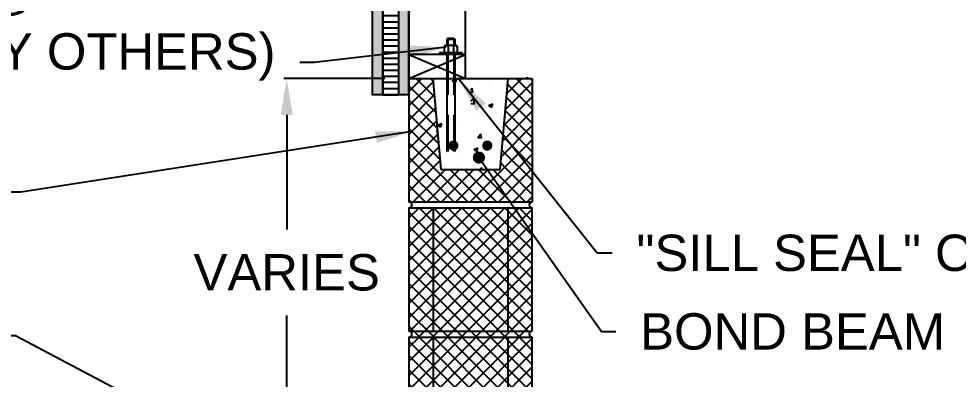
# Model space of a CAD drawing. Header units: inches. Extents: x -1316 to 22433, y -200 to 8737.
# Drawn here: x 10.6 to 68.7, y -135.7 to -113.4 of the extents above; entities that cross this region are included whole.
import ezdxf

# ---------------------------------------------------------------- set-up
doc = ezdxf.new("R2010")
doc.units = ezdxf.units.IN
doc.header["$LTSCALE"] = 10
doc.header["$MEASUREMENT"] = 0
doc.header["$PDMODE"] = 34
doc.header["$PDSIZE"] = 18
doc.linetypes.add('HIDDEN', pattern=[0.375, 0.25, -0.125])
doc.layers.get('0').update_dxf_attribs({"linetype": 'CONTINUOUS'})
doc.layers.get('DefPoints').update_dxf_attribs({"linetype": 'CONTINUOUS'})
for name, color, linetype in [('S-DIMS', 4, 'CONTINUOUS'), ('S-HATCH', 5, 'CONTINUOUS'), ('S-HDWR', 104, 'CONTINUOUS'), ('S-TXT', 222, 'CONTINUOUS'), ('S-WALL', 6, 'CONTINUOUS')]:
    doc.layers.add(name, color=color, linetype=linetype)
doc.styles.add('style1', font='arial.ttf')
doc.dimstyles.new('1-2', dxfattribs={"dimtxt": 2.25, "dimasz": 2.25, "dimexe": 0.18, "dimexo": 1.5, "dimgap": 1.5, "dimtad": 0, "dimdec": 4, "dimrnd": 0.0625, "dimzin": 0, "dimdsep": 46, "dimlunit": 4, "dimtxsty": 'style1', "dimcen": 0.09, "dimazin": 0, "dimtfac": 1, "dimtdec": 4, "dimtofl": 0, "dimtmove": 0, "dimatfit": 0, "dimfxl": 1, "dimtolj": 1, "dimtzin": 0, "dimarcsym": 0})
pattern_1 = [(90, (1319.4375, 2e-13), (-0.25, 2e-17), []), (135, (1319.4375, 2e-13), (-0.5, -0.5), [0.3535534, -0.7071077])]

# ---------------------------------------------------------------- blocks, each defined once
blk = doc.blocks.new('WALL')
at = {"layer": 'S-HATCH'}
h = blk.add_hatch(dxfattribs=at)
h.set_pattern_fill('ANSI31', color=256, scale=3, angle=135, style=0)
h.set_pattern_definition([(180, (1319.4375, 2e-13), (-6e-17, -0.375), [])])
h.paths.add_polyline_path([(-0.625, 95), (-1.625, 95), (-1.625, -1), (-0.625, -1)])
h = blk.add_hatch(dxfattribs=at)
h.set_pattern_fill('DOLMIT', color=256, angle=90, style=0)
h.set_pattern_definition(pattern_1)
h.paths.add_polyline_path([(0, -1), (-0.625, -1), (-0.625, 95), (0, 95)])
h = blk.add_hatch(dxfattribs=at)
h.set_pattern_fill('DOLMIT', color=256, angle=90, style=0)
h.set_pattern_definition(pattern_1)
h.paths.add_polyline_path([(-1.625, -1), (-2.25, -1), (-2.25, 91.141), (-1.625, 91.141)])
for points in [[(-0.625, 95), (-1.625, 95), (-1.625, -1), (-0.625, -1)], [(0, -1), (-0.625, -1), (-0.625, 95), (0, 95)], [(-1.625, -1), (-2.25, -1), (-2.25, 91.141), (-1.625, 91.141)]]:
    blk.add_lwpolyline(points, close=True, dxfattribs=at)
at = {"layer": 'S-WALL'}
for p, q in [((-1.625, -1), (-1.625, 95)), ((-0.625, -1), (-0.625, 95)), ((0, -1), (0, 95)), ((3.5, 0), (3.5, 95)), ((3.5, 1.5), (0, 1.5)), ((0, 0), (3.5, 1.5)), ((0, 1.5), (3.5, 0)), ((0, -1), (-1.625, -1))]:
    blk.add_line(p, q, dxfattribs=at)
blk.add_lwpolyline([(0, 0), (3.5, 0)], dxfattribs=at)
blk = doc.blocks.new('*U582')
at = {"layer": 'S-WALL'}
blk.add_blockref('WALL', (0, -95), dxfattribs=at)
blk = doc.blocks.new('*X587')
at = {"color": 0}
for p, q in [((32.457, 27.171), (39.269, 33.983)), ((32.457, 28.055), (38.385, 33.983)), ((32.457, 28.939), (37.501, 33.983)), ((32.457, 29.822), (36.617, 33.983)), ((32.457, 30.706), (35.733, 33.983)), ((32.457, 31.59), (34.849, 33.983)), ((32.457, 32.474), (33.966, 33.983)), ((32.457, 33.358), (33.082, 33.983)), ((39.919, 26.264), (32.457, 33.727)), ((32.518, 26.348), (40.082, 33.912)), ((40.082, 26.985), (33.084, 33.983)), ((40.082, 27.869), (33.968, 33.983)), ((40.082, 28.753), (34.852, 33.983)), ((40.082, 29.637), (35.736, 33.983)), ((40.082, 30.521), (36.62, 33.983)), ((40.082, 31.405), (37.503, 33.983)), ((40.082, 32.289), (38.387, 33.983)), ((40.082, 33.173), (39.271, 33.983)), ((39.316, 25.983), (32.457, 32.843)), ((33.037, 25.983), (40.082, 33.028)), ((33.921, 25.983), (40.082, 32.144)), ((38.432, 25.983), (32.457, 31.959)), ((37.549, 25.983), (32.457, 31.075)), ((34.804, 25.983), (40.082, 31.26)), ((35.688, 25.983), (40.082, 30.376)), ((36.665, 25.983), (32.457, 30.191)), ((35.781, 25.983), (32.457, 29.307)), ((36.572, 25.983), (40.082, 29.492)), ((37.456, 25.983), (40.082, 28.609)), ((34.897, 25.983), (32.457, 28.423)), ((34.013, 25.983), (32.457, 27.539)), ((38.34, 25.983), (40.082, 27.725)), ((39.224, 25.983), (40.082, 26.841)), ((33.129, 25.983), (32.457, 26.655))]:
    blk.add_line(p, q, dxfattribs=at)
blk = doc.blocks.new('*X585')
at = {"color": 0}
for p, q in [((35.183, 65.837), (35.446, 65.938)), ((35.183, 65.837), (35.37, 65.711)), ((35.37, 65.711), (35.446, 65.938)), ((36.844, 65.858), (36.844, 65.858)), ((37.529, 65.737), (37.529, 65.737)), ((38.149, 65.918), (38.149, 65.918)), ((34.651, 65.481), (34.651, 65.481)), ((35.167, 65.221), (35.167, 65.221)), ((35.63, 65.496), (35.63, 65.496)), ((36.332, 65.276), (36.425, 65.387)), ((36.332, 65.163), (36.468, 65.151)), ((36.468, 65.151), (36.425, 65.387)), ((37.542, 65.533), (37.542, 65.533)), ((38.483, 65.657), (38.483, 65.657)), ((36.332, 64.582), (36.513, 64.771)), ((36.554, 64.414), (36.513, 64.771)), ((35.41, 64.082), (35.41, 64.082)), ((35.584, 64.244), (35.584, 64.244)), ((36.332, 64.449), (36.554, 64.414)), ((36.553, 64.05), (36.553, 64.05)), ((37.417, 63.997), (37.417, 63.997)), ((37.427, 64.323), (37.69, 64.424)), ((37.427, 64.323), (37.614, 64.197)), ((37.484, 64.485), (37.484, 64.485)), ((37.494, 64.174), (37.494, 64.174)), ((37.614, 64.197), (37.69, 64.424)), ((34.178, 63.738), (34.178, 63.738)), ((34.196, 63.662), (34.196, 63.662)), ((36.689, 63.614), (36.689, 63.614)), ((38.21, 63.492), (38.21, 63.492)), ((34.241, 62.785), (34.249, 62.795)), ((34.278, 62.641), (34.249, 62.795)), ((34.268, 63.11), (34.531, 63.211)), ((34.268, 63.11), (34.455, 62.984)), ((34.455, 62.984), (34.531, 63.211)), ((34.496, 63.238), (34.496, 63.238)), ((35.539, 62.993), (35.539, 62.993)), ((37.438, 63.233), (37.438, 63.233)), ((37.59, 62.789), (37.59, 62.789)), ((37.929, 62.879), (37.929, 62.879)), ((34.261, 62.562), (34.293, 62.559)), ((34.293, 62.559), (34.278, 62.641)), ((36.505, 62.691), (36.505, 62.691)), ((36.765, 62.343), (36.946, 62.559)), ((36.765, 62.343), (36.99, 62.323)), ((36.99, 62.323), (36.946, 62.559)), ((34.662, 62.171), (34.662, 62.171)), ((35.493, 61.741), (35.493, 61.741)), ((36.512, 61.596), (36.775, 61.697)), ((36.669, 62.086), (36.669, 62.086)), ((36.699, 61.47), (36.775, 61.697)), ((37.392, 61.982), (37.392, 61.982)), ((34.575, 61.084), (34.575, 61.084)), ((35.516, 61.208), (35.516, 61.208)), ((36.512, 61.596), (36.699, 61.47)), ((36.833, 61.097), (36.833, 61.097)), ((36.94, 61.396), (36.94, 61.396)), ((34.64, 60.72), (34.64, 60.72)), ((35.447, 60.489), (35.447, 60.489)), ((36.888, 60.358), (37.011, 60.486)), ((37.026, 60.358), (37.011, 60.486)), ((37.346, 60.73), (37.346, 60.73))]:
    blk.add_line(p, q, dxfattribs=at)
blk = doc.blocks.new('*X586')
at = {"color": 0}
for p, q in [((32.457, 65.178), (33.262, 65.983)), ((32.457, 64.294), (33.972, 65.809)), ((34.059, 64.828), (32.904, 65.983)), ((33.973, 65.798), (33.788, 65.983)), ((38.411, 64.061), (40.082, 65.732)), ((38.497, 65.031), (39.449, 65.983)), ((40.082, 64.992), (39.091, 65.983)), ((40.082, 65.876), (39.975, 65.983)), ((34.146, 63.857), (32.457, 65.546)), ((40.082, 64.109), (38.551, 65.639)), ((32.457, 63.41), (34.044, 64.998)), ((34.232, 62.887), (32.457, 64.662)), ((38.325, 63.091), (40.082, 64.848)), ((40.082, 63.225), (38.479, 64.827)), ((32.457, 62.526), (34.116, 64.186)), ((38.238, 62.121), (40.082, 63.964)), ((40.082, 62.341), (38.407, 64.016)), ((34.318, 61.917), (32.457, 63.779)), ((32.457, 61.642), (34.189, 63.374)), ((34.404, 60.947), (32.457, 62.895)), ((38.152, 61.15), (40.082, 63.08)), ((40.082, 61.457), (38.335, 63.204)), ((32.457, 60.758), (34.261, 62.562)), ((36.243, 58.358), (40.082, 62.196)), ((40.082, 60.573), (38.262, 62.392)), ((36.109, 58.358), (32.457, 62.011)), ((32.457, 59.874), (34.333, 61.751)), ((35.226, 58.358), (32.457, 61.127)), ((37.127, 58.358), (40.082, 61.312)), ((40.082, 59.689), (38.19, 61.58)), ((32.457, 58.991), (34.405, 60.939)), ((40.082, 58.805), (38.118, 60.769)), ((34.342, 58.358), (32.457, 60.243)), ((32.708, 58.358), (34.708, 60.358)), ((33.592, 58.358), (35.592, 60.358)), ((34.476, 58.358), (36.476, 60.358)), ((36.993, 58.358), (34.993, 60.358)), ((35.36, 58.358), (37.36, 60.358)), ((37.877, 58.358), (35.877, 60.358)), ((38.761, 58.358), (36.761, 60.358)), ((39.645, 58.358), (37.645, 60.358)), ((38.011, 58.358), (40.082, 60.428)), ((33.458, 58.358), (32.457, 59.359)), ((38.895, 58.358), (40.082, 59.544)), ((32.574, 58.358), (32.457, 58.475)), ((39.779, 58.358), (40.082, 58.661))]:
    blk.add_line(p, q, dxfattribs=at)
blk = doc.blocks.new('*D681')
at = {"layer": 'DefPoints', "color": 0, "transparency": 16777216}
for p in [(34.69, -117.146), (27.128, -141.15), (34.565, -141.15)]:
    blk.add_point(p, dxfattribs=at)
at = {"layer": 'S-DIMS', "color": 0, "lineweight": -2, "transparency": 16777216}
for p, q in [((33.19, -117.146), (26.948, -117.146)), ((27.128, -119.396), (27.128, -126.485)), ((27.128, -138.9), (27.128, -131.811)), ((33.065, -141.15), (26.948, -141.15))]:
    blk.add_line(p, q, dxfattribs=at)
at = {"layer": 'S-DIMS', "color": 0, "transparency": 16777216}
for points in [[(26.753, -119.396), (27.503, -119.396), (27.128, -117.146)], [(26.753, -138.9), (27.503, -138.9), (27.128, -141.15)]]:
    blk.add_solid(points, dxfattribs=at)
at = {"layer": 'S-DIMS', "color": 0, "transparency": 16777216, "insert": (27.128, -129.148), "char_height": 2.25, "attachment_point": 5, "style": 'style1'}
blk.add_mtext('\\A1;VARIES', dxfattribs=at)

msp = doc.modelspace()

# ---------------------------------------------------------------- linework, layer by layer
at = {"layer": 'S-HDWR'}
for p, q in [((37.08704, -114.64582), (37.02454, -114.70832)), ((37.02454, -114.70832), (37.02454, -115.08332)), ((37.03984, -114.71186), (37.52454, -114.70832)), ((37.08704, -114.64582), (37.46204, -114.64582)), ((37.46204, -114.64582), (37.52454, -114.70832)), ((37.52454, -114.70832), (37.52454, -115.08332)), ((36.58704, -115.52082), (36.58704, -115.64582)), ((36.58704, -115.52082), (37.96204, -115.52082)), ((36.86829, -115.15655), (36.94151, -115.08332)), ((36.86829, -115.15655), (36.86829, -115.52082)), ((36.94151, -115.08332), (37.60757, -115.08332)), ((37.02454, -115.64582), (37.02454, -121.64683)), ((37.10627, -115.15483), (37.10627, -115.52082)), ((37.44282, -115.15483), (37.44282, -115.52082)), ((37.52454, -115.64582), (37.52454, -121.64683)), ((37.68079, -115.15655), (37.60757, -115.08332)), ((37.68079, -115.15655), (37.68079, -115.52082)), ((37.96204, -115.52082), (37.96204, -115.64582)), ((41.94877, -117.09283), (42.07377, -117.09283))]:
    msp.add_line(p, q, dxfattribs=at)
at = {"layer": 'S-HDWR', "linetype": 'HIDDEN'}
for p, q in [((37.08704, -114.70832), (37.08704, -115.08332)), ((37.46204, -114.70832), (37.46204, -115.08332)), ((37.08704, -115.64582), (37.08704, -121.64683)), ((37.46204, -115.64582), (37.46204, -121.64683))]:
    msp.add_line(p, q, dxfattribs=at)
at = {"layer": 'S-HDWR'}
for centre, radius, start, end in [((36.99329, -115.20832), 0.125, 25.337062, 180), ((37.27454, -115.31707), 0.23375, 43.9544284, 136.0455716), ((37.55579, -115.20832), 0.125, 0, 154.662938)]:
    msp.add_arc(centre, radius, start, end, dxfattribs=at)
at = {"layer": 'S-TXT'}
for p, q in [((34.69015, -117.14582), (34.69015, -124.77082)), ((34.69015, -117.14582), (41.94015, -117.14582)), ((34.69015, -117.14582), (42.31515, -117.14582)), ((36.69015, -122.77082), (36.19015, -117.14582)), ((40.81515, -117.14582), (40.31515, -122.77082)), ((42.31515, -117.14582), (42.31515, -124.77082)), ((36.69015, -122.77082), (40.31515, -122.77082)), ((34.69015, -124.77082), (42.31515, -124.77082)), ((34.69015, -125.14582), (34.69015, -132.77082)), ((34.69015, -125.14582), (42.31515, -125.14582)), ((36.19015, -125.14582), (36.19015, -132.77082)), ((40.81515, -125.14582), (40.81515, -132.77082)), ((42.31515, -132.77082), (42.31515, -125.14582)), ((34.69015, -132.77082), (42.31515, -132.77082)), ((34.69015, -133.14582), (34.69015, -140.77082)), ((34.69015, -133.14582), (42.31515, -133.14582)), ((36.19015, -133.14582), (36.19015, -140.77082)), ((40.81515, -133.14582), (40.81515, -140.77082)), ((42.31515, -140.77082), (42.31515, -133.14582))]:
    msp.add_line(p, q, dxfattribs=at)
at = {"layer": 'S-TXT', "const_width": 0.3125}
for points in [[(37.2793, -121.29039, 1), (37.5918, -121.29039, 1)], [(39.37697, -121.29039, 1), (39.68947, -121.29039, 1)]]:
    msp.add_lwpolyline(points, format="xyb", close=True, dxfattribs=at)
at = {"layer": 'S-TXT'}
for centre, start, end in [((34.69015, -124.95832), 270, 90), ((42.31515, -124.95832), 90, 270), ((34.69015, -132.95832), 270, 90), ((42.31515, -132.95832), 90, 270)]:
    msp.add_arc(centre, 0.1875, start, end, dxfattribs=at)

# ---------------------------------------------------------------- block references
msp.add_blockref('*U582', (34.69015, -22.14582))
at = {"layer": 'S-HATCH'}
for name, p in [('*X586', (2.23353, -183.12881)), ('*X585', (2.18309, -183.12881)), ('*X587', (2.23353, -159.12881)), ('*X587', (2.23353, -167.12881))]:
    msp.add_blockref(name, p, dxfattribs=at)

# ---------------------------------------------------------------- texts
at = {"layer": 'S-TXT', "char_height": 2.25, "style": 'style1'}
for s, insert, attachment_point in [('5/8"%%CX10" HDG ANCHOR BOLT SPACED @ 3\'-6" MAX \\PO.C. EMBED 7" INTO BOND BEAM (BY OTHERS)', (26.43242, -117.26416), 9), ('\\A1;"SILL SEAL" OR EQUIVALENT', (48.76041, -126.80205), 1), ('\\A1;BOND BEAM', (48.99373, -131.6657), 1)]:
    msp.add_mtext(s, dxfattribs=dict(at, insert=insert, attachment_point=attachment_point))

# ---------------------------------------------------------------- dimensions: what is measured, and where the dimension line sits
at = {"layer": 'S-DIMS'}
dim = msp.add_linear_dim(base=(27.12823, -141.15005), p1=(34.69015, -117.14582), p2=(34.56515, -141.15005), angle=90, text='VARIES', dimstyle='1-2', override={"dimtih": 1, "dimtoh": 1}, dxfattribs=at)
dim.commit()
dim.dimension.update_dxf_attribs({"geometry": '*D681', "text_midpoint": (27.12823, -129.14794)})

# ---------------------------------------------------------------- leaders
at = {"layer": 'S-TXT', "annotation_type": 0, "has_hookline": 1}
for points, override, hookline_direction, text_width in [([(36.99329, -115.20832), (28.8311, -116.13916), (27.93242, -116.13916)], {"dimgap": 1.5, "dimtad": 0}, 1, 78.6042), ([(37.7557, -117.14582), (46.34101, -127.92705), (47.26041, -127.92705)], {"dimgap": 1.5, "dimtad": 0}, 0, 43.77524), ([(34.87446, -120.41841), (10.67817, -124.17246), (9.54292, -124.17246)], {"dimgap": 1.5, "dimtad": 0}, 1, 58.49386), ([(39.01605, -122.0322), (46.59737, -132.7907), (47.49373, -132.7907)], {"dimasz": 0.75, "dimgap": 1.5, "dimtad": 0, "dimldrblk": 'DOT'}, 0, 18.39444), ([(34.69015, -145.92047), (10.34004, -133.05758), (9.02481, -133.05758)], {"dimgap": 1.5, "dimtad": 0}, 1, 27.87943)]:
    msp.add_leader(points, dimstyle='1-2', override=override, dxfattribs=dict(at, hookline_direction=hookline_direction, text_width=text_width))

doc.saveas('drawing.dxf')
